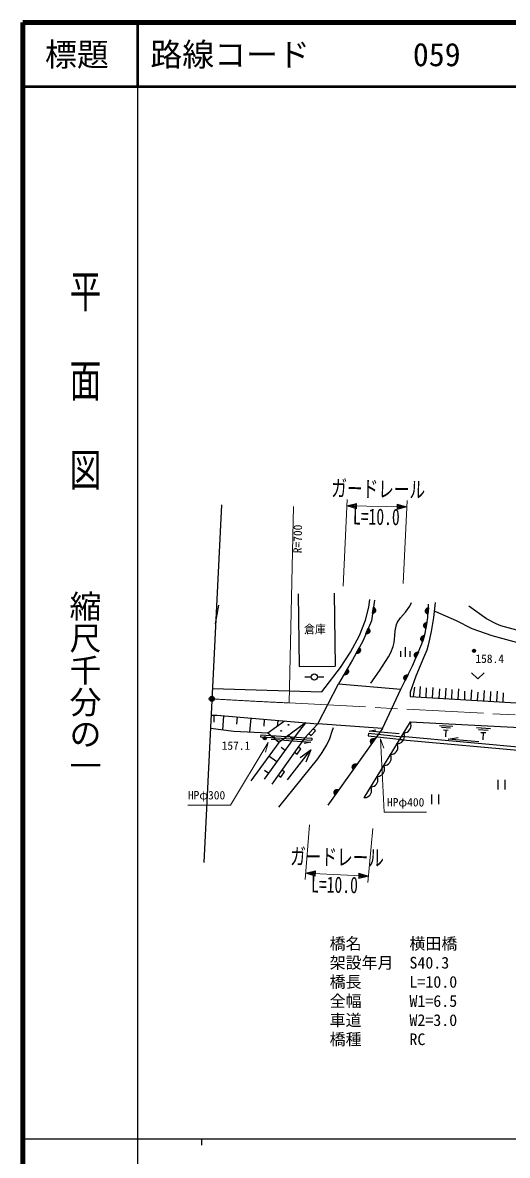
# Model space of a CAD drawing. Units: millimetres, scale not verified. Extents: x 40000 to 680000, y 20000 to 380000.
# Drawn here: x 40000 to 115939, y 202409 to 380000 of the extents above; entities that cross this region are included whole.
import ezdxf
from ezdxf.enums import TextEntityAlignment as Align

# ---------------------------------------------------------------- set-up
doc = ezdxf.new("R2010")
doc.units = ezdxf.units.MM
doc.header["$LTSCALE"] = 1000
doc.header["$PDMODE"] = 32
doc.header["$PDSIZE"] = 500
doc.linetypes.add('CHAIN', pattern=[18.5, 12, -1.5, 3.5, -1.5])
for name, color, linetype, lineweight in [('M-BGD', 7, 'Continuous', 25), ('M-BMK', 2, 'CHAIN', 13), ('M-BMK-HTXT', 7, 'Continuous', 13), ('M-BMK-SRVR', 3, 'Continuous', 25), ('M-STR-HTXT', 7, 'Continuous', 13), ('M-STR-STR1', 1, 'Continuous', 25), ('M-TTL', 2, 'Continuous', 140), ('M-TTL-BAND', 7, 'Continuous', 25), ('M-TTL-LINE', 7, 'Continuous', 50)]:
    doc.layers.add(name, color=color, linetype=linetype, lineweight=lineweight)
doc.layers.add('M-OTRS', color=6, linetype='Continuous')
doc.layers.add('M-TTL-TXT', color=7, linetype='Continuous')
doc.styles.add('@ＭＳ ゴシック', font='')
doc.styles.add('ＭＳ ゴシック', font='')
doc.styles.get('@ＭＳ ゴシック').set_extended_font_data('@MS Gothic')
doc.styles.get('ＭＳ ゴシック').set_extended_font_data('MS Gothic')

msp = doc.modelspace()

# ---------------------------------------------------------------- linework, layer by layer
at = {"layer": 'M-BGD'}
for p, q in [((71153, 304418), (68384, 248349)), ((83165, 290458), (83312, 279043)), ((88793, 290530), (88940, 279116)), ((94235, 288365), (94390, 289547)), ((70230, 285728), (70738, 288666)), ((93731, 286311), (94235, 288365)), ((95119, 289460), (94635, 286239)), ((94802, 287355), (94951, 288344)), ((94868, 287385), (95005, 288295)), ((95061, 288267), (94930, 287396)), ((94951, 288344), (95064, 288286)), ((94992, 287407), (95117, 288238)), ((95168, 288170), (95061, 287457)), ((95064, 288286), (95154, 288212)), ((95129, 287508), (95218, 288101)), ((95154, 288212), (95238, 288098)), ((95263, 287994), (95203, 287598)), ((95280, 287708), (95223, 287595)), ((95238, 288098), (95282, 287991)), ((95304, 287866), (95280, 287708)), ((95282, 287991), (95304, 287866)), ((103109, 287707), (103118, 287867)), ((103142, 287585), (103109, 287707)), ((103118, 287867), (103165, 287984)), ((103162, 287584), (103185, 287983)), ((103165, 287984), (103231, 288081)), ((103251, 288079), (103216, 287480)), ((103231, 288081), (103337, 288175)), ((103272, 287417), (103314, 288136)), ((103378, 288192), (103329, 287353)), ((103337, 288175), (103440, 288229)), ((103387, 287330), (103439, 288209)), ((103440, 288229), (103562, 288261)), ((103500, 288225), (103446, 287306)), ((103471, 286708), (103595, 288816)), ((103562, 288261), (103504, 287263)), ((104618, 289064), (104354, 286724)), ((104568, 287739), (107928, 286286)), ((112658, 286553), (109904, 288521)), ((92771, 283894), (93731, 286311)), ((94635, 286239), (93278, 283018)), ((94927, 287376), (94802, 287355)), ((95035, 287421), (94927, 287376)), ((95149, 287505), (95035, 287421)), ((95223, 287595), (95149, 287505)), ((103160, 285927), (103024, 285098)), ((103068, 284259), (103471, 286708)), ((103079, 285069), (103222, 285937)), ((103117, 285914), (103226, 285957)), ((103285, 285947), (103135, 285039)), ((103196, 287481), (103142, 287585)), ((103351, 285977), (103188, 284990)), ((103290, 287376), (103196, 287481)), ((103226, 285957), (103351, 285977)), ((103386, 287310), (103290, 287376)), ((103504, 287263), (103386, 287310)), ((104354, 286724), (103982, 284538)), ((107928, 286286), (110380, 285014)), ((114174, 285728), (112658, 286553)), ((93762, 284167), (94150, 285089)), ((93888, 284157), (93762, 284167)), ((93833, 284181), (94190, 285029)), ((94004, 284174), (93888, 284157)), ((94238, 284987), (93896, 284176)), ((93959, 284171), (94285, 284945)), ((94135, 284227), (94004, 284174)), ((94317, 284867), (94038, 284203)), ((94117, 284235), (94349, 284788)), ((94229, 284296), (94135, 284227)), ((94150, 285089), (94246, 285006)), ((94366, 284673), (94211, 284304)), ((94313, 284391), (94229, 284296)), ((94246, 285006), (94314, 284911)), ((94375, 284539), (94313, 284391)), ((94314, 284911), (94368, 284780)), ((94368, 284780), (94384, 284665)), ((94384, 284665), (94375, 284539)), ((102541, 282585), (103068, 284259)), ((102842, 285473), (102868, 285631)), ((102862, 285348), (102842, 285473)), ((102905, 285240), (102862, 285348)), ((102868, 285631), (102927, 285743)), ((102882, 285345), (102947, 285740)), ((102987, 285125), (102905, 285240)), ((103022, 285828), (102925, 285236)), ((102927, 285743), (103002, 285832)), ((102974, 285167), (103091, 285878)), ((103076, 285049), (102987, 285125)), ((103002, 285832), (103117, 285914)), ((103188, 284990), (103076, 285049)), ((103982, 284538), (103548, 282399)), ((110380, 285014), (113529, 283894)), ((114902, 285452), (114174, 285728)), ((121697, 283579), (114902, 285452)), ((91356, 281297), (92771, 283894)), ((93278, 283018), (91704, 280111)), ((101093, 279132), (102541, 282585)), ((102380, 283472), (102428, 283625)), ((102382, 283345), (102380, 283472)), ((102409, 283232), (102382, 283345)), ((102401, 283339), (102521, 283721)), ((102474, 283107), (102409, 283232)), ((102608, 283798), (102428, 283226)), ((102428, 283625), (102502, 283727)), ((102467, 283151), (102683, 283838)), ((102552, 283019), (102474, 283107)), ((102502, 283727), (102589, 283804)), ((102759, 283877), (102506, 283075)), ((102654, 282945), (102552, 283019)), ((102558, 283038), (102822, 283878)), ((102589, 283804), (102715, 283870)), ((102885, 283879), (102609, 283001)), ((102955, 283899), (102654, 282945)), ((102715, 283870), (102828, 283897)), ((102828, 283897), (102955, 283899)), ((103548, 282399), (103322, 281598)), ((113529, 283894), (117555, 282834)), ((89803, 278883), (91356, 281297)), ((92253, 281125), (92729, 282004)), ((92377, 281103), (92253, 281125)), ((92325, 281131), (92763, 281940)), ((92494, 281108), (92377, 281103)), ((92806, 281894), (92387, 281120)), ((92449, 281109), (92849, 281848)), ((92630, 281148), (92494, 281108)), ((92874, 281767), (92531, 281133)), ((92612, 281158), (92898, 281685)), ((92730, 281207), (92630, 281148)), ((92903, 281569), (92712, 281217)), ((92729, 282004), (92816, 281912)), ((92822, 281294), (92730, 281207)), ((92816, 281912), (92875, 281811)), ((92899, 281435), (92822, 281294)), ((92875, 281811), (92915, 281676)), ((92921, 281559), (92899, 281435)), ((92915, 281676), (92921, 281559)), ((99185, 281474), (99185, 280574)), ((99935, 282074), (99935, 280574)), ((100685, 281474), (100685, 280574)), ((101389, 280821), (101399, 280947)), ((101406, 280705), (101389, 280821)), ((101399, 280947), (101460, 281095)), ((101459, 280575), (101406, 280705)), ((101408, 280813), (101562, 281182)), ((101656, 281251), (101424, 280698)), ((101456, 280619), (101735, 281283)), ((101460, 281095), (101544, 281190)), ((101813, 281316), (101489, 280541)), ((101536, 280499), (101876, 281311)), ((101544, 281190), (101638, 281259)), ((101940, 281306), (101584, 280457)), ((102010, 281320), (101624, 280397)), ((101638, 281259), (101769, 281313)), ((101769, 281313), (101884, 281329)), ((101884, 281329), (102010, 281320)), ((103322, 281598), (102779, 280389)), ((83312, 279043), (88940, 279116)), ((86893, 275078), (89803, 278883)), ((91704, 280111), (89497, 276331)), ((99239, 275476), (101093, 279132)), ((101528, 280481), (101459, 280575)), ((101624, 280397), (101528, 280481)), ((102779, 280389), (101617, 277552)), ((85196, 277396), (84196, 277379)), ((86196, 277411), (87197, 277424)), ((90348, 277789), (90853, 278653)), ((90472, 277763), (90348, 277789)), ((90420, 277794), (90884, 278588)), ((90589, 277765), (90472, 277763)), ((90926, 278541), (90482, 277781)), ((90544, 277768), (90968, 278493)), ((90726, 277801), (90589, 277765)), ((90989, 278411), (90626, 277789)), ((90708, 277811), (91011, 278329)), ((90828, 277857), (90726, 277801)), ((91012, 278212), (90811, 277867)), ((90923, 277940), (90828, 277857)), ((90853, 278653), (90936, 278558)), ((91004, 278079), (90923, 277940)), ((90936, 278558), (90992, 278456)), ((90992, 278456), (91028, 278319)), ((91030, 278202), (91004, 278079)), ((91028, 278319), (91030, 278202)), ((99737, 277298), (99755, 277423)), ((99745, 277181), (99737, 277298)), ((99789, 277047), (99745, 277181)), ((99755, 277288), (99935, 277645)), ((99755, 277423), (99828, 277565)), ((100034, 277707), (99763, 277172)), ((99789, 277091), (100115, 277734)), ((99851, 276948), (99789, 277047)), ((100196, 277760), (99816, 277011)), ((99828, 277565), (99918, 277654)), ((99860, 276966), (100258, 277751)), ((100321, 277742), (99905, 276921)), ((99918, 277654), (100016, 277716)), ((100392, 277750), (99940, 276858)), ((100016, 277716), (100151, 277760)), ((100151, 277760), (100267, 277769)), ((100267, 277769), (100392, 277750)), ((101617, 277552), (100692, 275015)), ((110301, 278073), (111301, 277113)), ((111301, 277113), (112301, 278073)), ((69729, 275584), (86893, 275078)), ((99940, 276858), (99851, 276948)), ((101219, 274340), (101447, 275792)), ((102225, 274279), (102323, 275909)), ((103230, 274218), (103277, 275733)), ((104236, 274158), (104334, 275785)), ((105241, 274097), (105343, 275556)), ((106247, 274036), (106345, 275660)), ((107252, 273975), (107291, 275438)), ((108258, 273915), (108356, 275535)), ((110269, 273793), (110366, 275411)), ((112280, 273672), (112377, 275286)), ((100692, 275015), (100716, 274370)), ((100716, 274370), (129876, 272609)), ((109263, 273854), (109304, 275161)), ((111274, 273733), (111359, 275040)), ((113285, 273611), (113342, 275137)), ((114291, 273550), (114388, 275161)), ((115296, 273490), (115325, 274919)), ((69523, 271411), (70428, 271411)), ((69975, 271411), (69975, 270331)), ((70428, 271411), (86222, 270048)), ((71489, 271319), (71296, 269083)), ((73611, 271136), (73512, 269987)), ((75733, 270953), (75542, 268735)), ((77856, 270770), (77763, 269700)), ((81039, 270495), (78420, 268595)), ((79978, 270587), (79898, 269667)), ((84332, 270211), (80115, 267141)), ((83038, 268566), (84377, 270207)), ((86222, 270048), (84155, 267827)), ((100692, 270379), (93446, 258466)), ((100800, 270172), (100692, 270379)), ((100692, 270379), (130246, 268862)), ((100841, 270007), (100800, 270172)), ((100860, 269808), (100841, 270007)), ((73097, 268854), (69420, 269322)), ((78420, 268595), (73097, 268854)), ((77295, 268316), (77276, 268016)), ((77295, 268316), (85323, 267810)), ((77914, 261394), (83038, 268566)), ((80115, 267141), (78420, 268595)), ((82397, 267670), (81612, 268231)), ((83708, 269387), (83588, 269484)), ((84848, 268571), (85214, 268231)), ((85214, 268231), (85895, 268963)), ((85895, 268963), (85529, 269304)), ((96367, 269336), (87794, 257332)), ((94188, 268604), (94145, 268206)), ((94145, 268206), (99472, 267628)), ((94188, 268604), (99515, 268025)), ((94295, 268905), (95315, 269098)), ((98979, 268504), (94295, 268905)), ((99652, 268670), (99886, 268668)), ((99761, 268463), (99652, 268670)), ((99801, 268298), (99761, 268463)), ((99820, 268099), (99801, 268298)), ((99886, 268668), (100051, 268708)), ((100051, 268708), (100236, 268783)), ((100236, 268783), (100464, 268926)), ((100464, 268926), (100622, 269110)), ((100622, 269110), (100747, 269315)), ((100747, 269315), (100838, 269541)), ((100838, 269541), (100860, 269808)), ((105285, 269828), (107383, 269720)), ((107030, 269402), (105603, 269475)), ((105922, 269122), (106677, 269084)), ((106299, 269103), (106243, 268012)), ((111109, 269469), (113307, 269357)), ((112937, 269023), (111443, 269100)), ((111776, 268730), (112567, 268689)), ((112172, 268710), (112113, 267567)), ((80115, 267141), (75737, 261111)), ((77276, 268016), (85304, 267511)), ((78943, 267638), (85137, 267207)), ((84155, 267827), (79026, 260598)), ((83570, 266138), (83162, 266428)), ((85137, 267207), (84120, 266997)), ((85323, 267810), (85304, 267511)), ((94503, 267277), (94513, 267394)), ((94527, 267138), (94503, 267277)), ((94513, 267394), (94550, 267514)), ((94868, 267754), (94520, 267266)), ((94573, 267031), (94527, 267138)), ((94529, 267382), (94761, 267708)), ((94534, 267182), (94952, 267768)), ((95036, 267782), (94548, 267098)), ((94550, 267514), (94643, 267645)), ((94648, 266928), (94573, 267031)), ((94585, 267047), (95096, 267763)), ((95157, 267745), (94622, 266996)), ((94643, 267645), (94745, 267719)), ((95229, 267742), (94648, 266928)), ((94745, 267719), (94852, 267766)), ((94852, 267766), (94992, 267789)), ((94992, 267789), (95108, 267780)), ((95108, 267780), (95229, 267742)), ((98613, 266961), (98846, 266959)), ((98721, 266754), (98613, 266961)), ((98761, 266589), (98721, 266754)), ((98759, 266123), (98781, 266390)), ((98781, 266390), (98761, 266589)), ((98846, 266959), (99011, 266999)), ((125120, 265191), (98988, 267578)), ((99011, 266999), (99197, 267074)), ((99197, 267074), (99424, 267216)), ((99335, 268149), (125913, 265721)), ((99424, 267216), (99583, 267401)), ((99583, 267401), (99708, 267606)), ((99708, 267606), (99798, 267832)), ((99798, 267832), (99820, 268099)), ((106690, 267660), (108222, 267942)), ((111453, 267225), (106690, 267660)), ((79835, 264084), (78558, 264996)), ((81116, 265877), (80484, 266328)), ((81493, 261278), (85153, 266000)), ((82584, 265612), (82991, 265323)), ((82991, 265323), (83570, 266138)), ((83484, 264762), (85153, 266000)), ((85153, 266000), (84370, 264076)), ((97573, 265252), (97806, 265250)), ((97682, 265045), (97573, 265252)), ((97722, 264880), (97682, 265045)), ((97719, 264414), (97741, 264681)), ((97741, 264681), (97722, 264880)), ((97806, 265250), (97971, 265290)), ((97971, 265290), (98157, 265365)), ((98157, 265365), (98384, 265507)), ((98384, 265507), (98543, 265692)), ((98543, 265692), (98668, 265897)), ((98668, 265897), (98759, 266123)), ((91646, 263276), (91655, 263392)), ((91669, 263136), (91646, 263276)), ((91655, 263392), (91692, 263513)), ((92011, 263753), (91662, 263264)), ((91715, 263029), (91669, 263136)), ((91671, 263381), (91904, 263706)), ((91676, 263181), (92094, 263767)), ((92178, 263781), (91690, 263097)), ((91692, 263513), (91785, 263643)), ((91790, 262927), (91715, 263029)), ((91727, 263046), (92239, 263762)), ((92299, 263743), (91764, 262995)), ((91785, 263643), (91888, 263718)), ((92371, 263741), (91790, 262927)), ((91888, 263718), (91994, 263764)), ((91994, 263764), (92134, 263788)), ((92134, 263788), (92250, 263778)), ((92250, 263778), (92371, 263741)), ((96534, 263542), (96767, 263541)), ((96642, 263336), (96534, 263542)), ((96682, 263171), (96642, 263336)), ((96679, 262704), (96702, 262972)), ((96702, 262972), (96682, 263171)), ((96767, 263541), (96932, 263581)), ((96932, 263581), (97117, 263656)), ((97117, 263656), (97345, 263798)), ((97345, 263798), (97504, 263983)), ((97504, 263983), (97628, 264188)), ((97628, 264188), (97719, 264414)), ((78554, 262290), (77909, 262752)), ((80019, 261998), (80427, 261708)), ((80427, 261708), (81006, 262524)), ((81006, 262524), (80598, 262813)), ((95494, 261833), (95727, 261832)), ((95597, 261637), (95494, 261833)), ((95635, 261480), (95597, 261637)), ((95633, 261037), (95654, 261291)), ((95654, 261291), (95635, 261480)), ((95727, 261832), (95892, 261872)), ((95892, 261872), (96078, 261946)), ((96078, 261946), (96305, 262089)), ((96305, 262089), (96464, 262273)), ((96464, 262273), (96589, 262479)), ((96589, 262479), (96679, 262704)), ((114435, 261294), (114435, 259794)), ((115576, 259794), (115576, 261294)), ((88788, 259275), (88797, 259391)), ((88797, 259391), (88834, 259512)), ((89153, 259751), (88804, 259263)), ((88814, 259379), (89046, 259705)), ((88818, 259179), (89237, 259765)), ((89320, 259779), (88832, 259095)), ((88834, 259512), (88927, 259642)), ((88869, 259044), (89381, 259761)), ((89441, 259742), (88907, 258993)), ((88927, 259642), (89030, 259716)), ((89513, 259740), (88932, 258926)), ((89030, 259716), (89137, 259763)), ((89137, 259763), (89276, 259786)), ((89276, 259786), (89393, 259777)), ((89393, 259777), (89513, 259740)), ((94506, 260210), (94728, 260208)), ((94615, 260003), (94506, 260210)), ((94562, 259146), (94652, 259372)), ((94655, 259838), (94615, 260003)), ((94652, 259372), (94674, 259639)), ((94674, 259639), (94655, 259838)), ((94728, 260208), (94885, 260247)), ((94885, 260247), (95061, 260317)), ((95061, 260317), (95277, 260453)), ((95277, 260453), (95428, 260628)), ((95428, 260628), (95546, 260823)), ((95546, 260823), (95633, 261037)), ((88811, 259135), (88788, 259275)), ((88858, 259028), (88811, 259135)), ((88932, 258926), (88858, 259028)), ((93467, 258501), (93700, 258499)), ((93700, 258499), (93865, 258539)), ((93865, 258539), (94051, 258614)), ((94051, 258614), (94278, 258756)), ((94278, 258756), (94437, 258941)), ((94437, 258941), (94562, 259146)), ((104059, 258988), (104059, 257488)), ((105199, 257488), (105200, 258988))]:
    msp.add_line(p, q, dxfattribs=at)
for points in [[(94537, 276442), (95919, 278398), (97306, 280549), (97687, 281258), (98059, 282188), (98210, 282828), (98318, 283851), (98384, 284668), (98576, 285634), (98739, 286029), (99178, 286672), (99996, 287577), (100637, 288501), (100912, 289098)], [(80133, 256987), (86239, 264596), (86944, 265573), (87660, 266767), (88122, 267791), (88508, 268928), (88681, 269501)]]:
    msp.add_lwpolyline(points, dxfattribs=at)
for centre, radius in [((110710, 281510), 250), ((110710, 281510), 150), ((110710, 281510), 50), ((85696, 277404), 500), ((81644, 269910), 50), ((80496, 268945), 50), ((77933, 267818), 250), ((77933, 267818), 150), ((77933, 267818), 50), ((79348, 267979), 50)]:
    msp.add_circle(centre, radius, dxfattribs=at)
at = {"layer": 'M-BMK'}
msp.add_line((81734, 273348), (160770, 269130), dxfattribs=at)
msp.add_arc((112442, 972862), 700188, 266.49618, 267.48636, dxfattribs=at)
at = {"layer": 'M-BMK-HTXT'}
msp.add_line((81734, 273348), (82456, 304139), dxfattribs=at)
at = {"layer": 'M-BMK-SRVR'}
msp.add_circle((69650, 273983), 403, dxfattribs=at)
at = {"layer": 'M-OTRS'}
msp.add_point((69650, 273983), dxfattribs=at)
at = {"layer": 'M-STR-HTXT'}
for p, q in [((90215, 291645), (90852, 305230)), ((90805, 304231), (92313, 304625)), ((92298, 303785), (90805, 304231)), ((90805, 304231), (100178, 304067)), ((91225, 304224), (92250, 304506)), ((92240, 303906), (91225, 304224)), ((91465, 304219), (92188, 304387)), ((92182, 304027), (91465, 304219)), ((91825, 304213), (92126, 304268)), ((92124, 304148), (91825, 304213)), ((92126, 304268), (92124, 304148)), ((92188, 304387), (92182, 304027)), ((92250, 304506), (92240, 303906)), ((92313, 304625), (92298, 303785)), ((98683, 303673), (98697, 304513)), ((100190, 304067), (98683, 303673)), ((98697, 304513), (100190, 304067)), ((98745, 303792), (98755, 304392)), ((99770, 304074), (98745, 303792)), ((98755, 304392), (99770, 304074)), ((98807, 303911), (98813, 304271)), ((99530, 304078), (98807, 303911)), ((98813, 304271), (99530, 304078)), ((98869, 304030), (98871, 304150)), ((99170, 304085), (98869, 304030)), ((98871, 304150), (99170, 304085)), ((99628, 292072), (100223, 305066)), ((78461, 267119), (72544, 257320)), ((78461, 267119), (78045, 265617)), ((96087, 267724), (96578, 266245)), ((96087, 267724), (96630, 256212)), ((72544, 257320), (65883, 257320)), ((96630, 256212), (103291, 256212)), ((84961, 254211), (84281, 245666)), ((94879, 253638), (94077, 245175)), ((84360, 246663), (85880, 247007)), ((84780, 246642), (85814, 246890)), ((85814, 246890), (85784, 246291)), ((85880, 247007), (85837, 246168)), ((85837, 246168), (84360, 246663)), ((84360, 246663), (94172, 246171)), ((85784, 246291), (84780, 246642)), ((85019, 246630), (85748, 246774)), ((85730, 246414), (85019, 246630)), ((85379, 246612), (85682, 246657)), ((85676, 246537), (85379, 246612)), ((85682, 246657), (85676, 246537)), ((85748, 246774), (85730, 246414)), ((92652, 245826), (92694, 246665)), ((94172, 246171), (92652, 245826)), ((92694, 246665), (94172, 246171)), ((92718, 245943), (92748, 246542)), ((93752, 246192), (92718, 245943)), ((92748, 246542), (93752, 246192)), ((92784, 246060), (92802, 246420)), ((93512, 246204), (92784, 246060)), ((92802, 246420), (93512, 246204)), ((92850, 246177), (92856, 246297)), ((93153, 246222), (92850, 246177)), ((92856, 246297), (93153, 246222))]:
    msp.add_line(p, q, dxfattribs=at)
at = {"layer": 'M-STR-STR1'}
for p, q in [((86222, 270048), (89497, 276331)), ((89497, 276331), (99239, 275476)), ((96367, 269336), (99239, 275476)), ((96367, 269336), (86222, 270048))]:
    msp.add_line(p, q, dxfattribs=at)
at = {"layer": 'M-TTL'}
for p, q in [((40000, 380000), (40000, 20000)), ((680000, 380000), (40000, 380000))]:
    msp.add_line(p, q, dxfattribs=at)
at = {"layer": 'M-TTL-BAND'}
for p, q in [((58000, 370000), (58000, 20000)), ((40000, 205000), (579000, 205000)), ((68000, 205000), (68000, 204000))]:
    msp.add_line(p, q, dxfattribs=at)
at = {"layer": 'M-TTL-LINE'}
for p, q in [((58000, 380000), (58000, 370000)), ((40000, 370000), (680000, 370000))]:
    msp.add_line(p, q, dxfattribs=at)

# ---------------------------------------------------------------- texts
at = {"layer": 'M-BGD', "style": 'ＭＳ ゴシック', "width": 0.95}
msp.add_text('倉庫', height=1320, rotation=359.999, dxfattribs=at).set_placement((84090, 283836), align=Align.BOTTOM_LEFT)
at = {"layer": 'M-BGD', "style": 'ＭＳ ゴシック'}
for s, p in [('158.4', (110931, 279216)), ('157.1', (71178, 265597))]:
    msp.add_text(s, height=1320, rotation=359.999, dxfattribs=at).set_placement(p, align=Align.BOTTOM_LEFT)
at = {"layer": 'M-BMK-HTXT', "style": 'ＭＳ ゴシック'}
msp.add_text('R=700', height=1320, rotation=88.999, dxfattribs=at).set_placement((84099, 296790), align=Align.BOTTOM_LEFT)
at = {"layer": 'M-STR-HTXT', "style": 'ＭＳ ゴシック', "width": 0.7}
for s, p in [('ガードレール', (88329, 304968)), ('L=10.0', (91713, 300559)), ('ガードレール', (81874, 247245)), ('L=10.0', (85160, 242863))]:
    msp.add_text(s, height=2566, rotation=358.999, dxfattribs=at).set_placement(p, align=Align.BOTTOM_LEFT)
at = {"layer": 'M-STR-HTXT', "style": 'ＭＳ ゴシック'}
for s, p in [('HPφ300', (65883, 257820)), ('HPφ400', (97080, 256712))]:
    msp.add_text(s, height=1320, rotation=359.999, dxfattribs=at).set_placement(p, align=Align.BOTTOM_LEFT)
for s, p in [('橋名\u3000\u3000\u3000横田橋', (88099, 234143)), ('架設年月\u3000S40.3', (88099, 231143)), ('橋長\u3000\u3000\u3000L=10.0', (88099, 228143)), ('全幅\u3000\u3000\u3000W1=6.5', (88099, 225143)), ('車道\u3000\u3000\u3000W2=3.0', (88099, 222143)), ('橋種\u3000\u3000\u3000RC', (88099, 219143))]:
    msp.add_text(s, height=1833, dxfattribs=at).set_placement(p, align=Align.BOTTOM_LEFT)
at = {"layer": 'M-TTL-BAND', "style": '@ＭＳ ゴシック', "width": 1.4}
msp.add_text('平  面  図', height=3666, rotation=270, dxfattribs=at).set_placement((49777, 306475), align=Align.MIDDLE_RIGHT)
at = {"layer": 'M-TTL-BAND', "style": '@ＭＳ ゴシック'}
msp.add_text('縮尺千分の一', height=3666, rotation=270, dxfattribs=at).set_placement((49777, 261030), align=Align.MIDDLE_RIGHT)
at = {"layer": 'M-TTL-TXT', "style": 'ＭＳ ゴシック'}
msp.add_text('標題', height=3666, dxfattribs=at).set_placement((48500, 375000), align=Align.MIDDLE_CENTER)
for s, p in [('路線コード', (60000, 375000)), ('059', (101142, 375000))]:
    msp.add_text(s, height=3666, dxfattribs=at).set_placement(p, align=Align.MIDDLE_LEFT)

doc.saveas('drawing.dxf')
